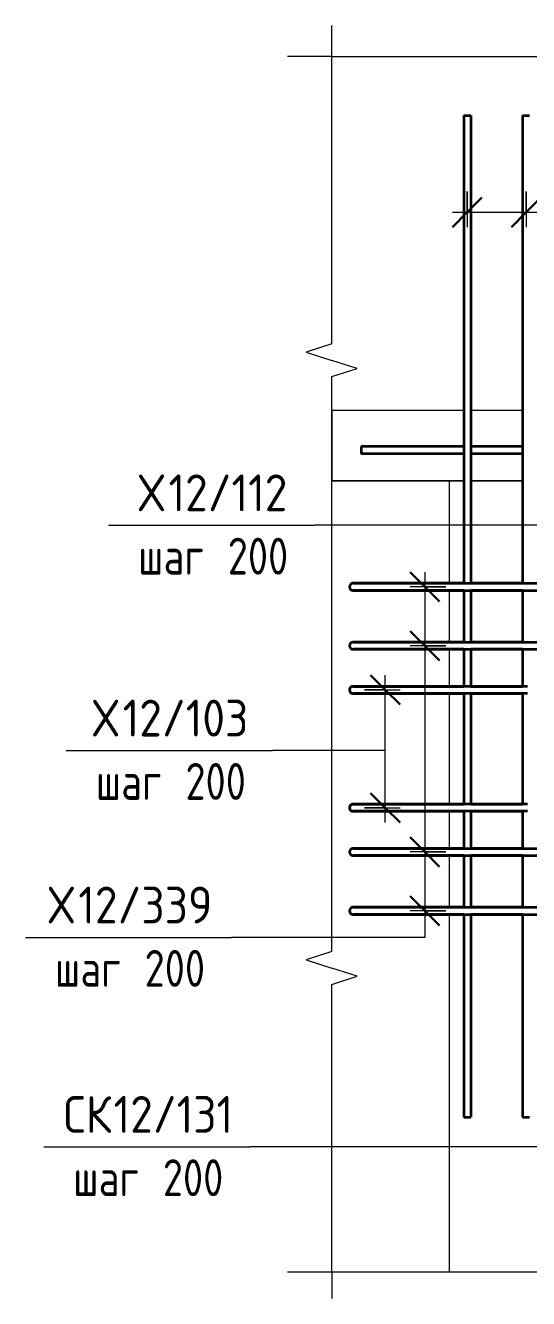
# Model space of a CAD drawing. Header units: millimetres. Extents: x 30199 to 68228, y -5153 to 33546.
# Drawn here: x 65710 to 66564, y -58 to 2103 of the extents above; entities that cross this region are included whole.
import ezdxf

# ---------------------------------------------------------------- set-up
doc = ezdxf.new("R2010")
doc.units = ezdxf.units.MM
for name, color, linetype, lineweight in [('AA_Dim', 7, 'Continuous', 9), ('AA_Dim-25', 7, 'Continuous', 9), ('AA_Oformlenie', 7, 'Continuous', 9), ('AA_Vinoska', 7, 'Continuous', 9), ('AF_Perekritie_Опалубка', 253, 'Continuous', 20), ('AF_Stena_Опалубка', 253, 'Continuous', 20), ('KR_Armatura_Tonkie', 7, 'Continuous', 20)]:
    doc.layers.add(name, color=color, linetype=linetype, lineweight=lineweight)
doc.styles.add('ISOCPEUR_1', font='isocpeur.TTF', dxfattribs={"width": 0.9, "height": 62.5})
doc.styles.add('ISOCPEUR_8', font='isocpeur.TTF', dxfattribs={"width": 0.8, "height": 62.5})
doc.dimstyles.new('10_Раскладка_арматуры_с_засечками_1', dxfattribs={"dimscale": 304.8, "dimtxt": 0.18, "dimasz": 0.164042, "dimexe": 0.082021, "dimexo": 0, "dimgap": 0, "dimtad": 1, "dimdec": 3, "dimrnd": 0.001, "dimdsep": 46, "dimtxsty": 'ISOCPEUR_8', "dimblk1": 'OBLIQUE', "dimblk2": 'OBLIQUE', "dimsah": 1, "dimcen": 0.09, "dimdle": 0.082021, "dimazin": 0, "dimtfac": 1, "dimtdec": 4, "dimtix": 1, "dimtmove": 0, "dimatfit": 3, "dimfxl": 1, "dimtvp": 1, "dimtolj": 1, "dimtzin": 0, "dimlwd": 18, "dimlwe": 18, "dimarcsym": 2})

# ---------------------------------------------------------------- blocks, each defined once
blk = doc.blocks.new('011_Прямоугольник обрыва _ЭлУзла_ - 011_Прямоугольник обрыва _ЭлУзла_-4149811-Схема обрамления отверстия в стене')
at = {"layer": 'AA_Oformlenie'}
for p, q in [((-32785.1, 1562.7), (-32785.1, 2050.2)), ((-32785.1, 2050.2), (-32412.6, 2050.2)), ((-32356.9, 2050.2), (-31612.6, 2050.2)), ((-31556.9, 2050.2), (-31185.1, 2050.2)), ((-31185.1, 2050.2), (-31185.1, 1562.7)), ((-32785.1, 530.9), (-32785.1, 1506.9)), ((-31185.1, 1506.9), (-31185.1, 530.9)), ((-32785.1, -13.1), (-32785.1, 475.2)), ((-31185.1, 475.2), (-31185.1, -13.1)), ((-32412.6, -13.1), (-32785.1, -13.1)), ((-31612.6, -13.1), (-32356.9, -13.1)), ((-31185.1, -13.1), (-31556.9, -13.1))]:
    blk.add_line(p, q, dxfattribs=at)
blk = doc.blocks.new('042_М_Арматуры - Диам длина поз _ Комментарий-3662934-Схема обрамления отверстия в стене')
at = {"layer": 'AA_Vinoska'}
blk.add_line((-33274, 199.5), (-32924, 199.5), dxfattribs=at)
blk = doc.blocks.new('DIMBLOCK103-Схема обрамления отверстия в стене')
at = {"layer": 'AA_Dim-25', "lineweight": 30}
for p, q in [((66387.9, 1150), (66362.9, 1175)), ((66387.9, 1150), (66412.9, 1125)), ((66387.9, 1050), (66362.9, 1075)), ((66387.9, 1050), (66412.9, 1025))]:
    blk.add_line(p, q, dxfattribs=at)
at = {"layer": 'AA_Dim-25', "lineweight": 18}
for p, q in [((66387.9, 1175), (66387.9, 1050)), ((66423.3, 1150), (66362.9, 1150)), ((66387.9, 1150), (66423.3, 1150)), ((66423.3, 1050), (66362.9, 1050)), ((66387.9, 1050), (66423.3, 1050))]:
    blk.add_line(p, q, dxfattribs=at)
blk = doc.blocks.new('_Oblique')
at = {"color": 0, "linetype": 'ByBlock', "lineweight": -2}
blk.add_line((-0.5, -0.5), (0.5, 0.5), dxfattribs=at)
blk = doc.blocks.new('DIMBLOCK104-Схема обрамления отверстия в стене')
at = {"layer": 'AA_Dim-25', "lineweight": 30}
for p, q in [((66387.9, 1050), (66362.9, 1075)), ((66387.9, 1050), (66412.9, 1025)), ((66387.9, 700), (66362.9, 725)), ((66387.9, 700), (66412.9, 675))]:
    blk.add_line(p, q, dxfattribs=at)
at = {"layer": 'AA_Dim-25', "lineweight": 18}
for p, q in [((66423.3, 1050), (66362.9, 1050)), ((66387.9, 1050), (66387.9, 700)), ((66387.9, 1050), (66423.3, 1050)), ((66423.3, 700), (66362.9, 700)), ((66387.9, 700), (66423.3, 700))]:
    blk.add_line(p, q, dxfattribs=at)
blk = doc.blocks.new('DIMBLOCK105-Схема обрамления отверстия в стене')
at = {"layer": 'AA_Dim-25', "lineweight": 30}
for p, q in [((66387.9, 700), (66362.9, 725)), ((66387.9, 700), (66412.9, 675)), ((66387.9, 600), (66362.9, 625)), ((66387.9, 600), (66412.9, 575))]:
    blk.add_line(p, q, dxfattribs=at)
at = {"layer": 'AA_Dim-25', "lineweight": 18}
for p, q in [((66423.3, 700), (66362.9, 700)), ((66387.9, 700), (66387.9, 575)), ((66387.9, 700), (66423.3, 700)), ((66423.3, 600), (66362.9, 600)), ((66387.9, 600), (66423.3, 600))]:
    blk.add_line(p, q, dxfattribs=at)
blk = doc.blocks.new('DIMBLOCK106-Схема обрамления отверстия в стене')
at = {"layer": 'AA_Dim-25', "lineweight": 18}
for p, q in [((66459.7, 1821.1), (66459.7, 1760.8)), ((66459.7, 1785.8), (66459.7, 1821.1)), ((66559.7, 1821.1), (66559.7, 1760.8)), ((66559.7, 1785.8), (66559.7, 1821.1)), ((66434.7, 1785.8), (66559.7, 1785.8))]:
    blk.add_line(p, q, dxfattribs=at)
at = {"layer": 'AA_Dim-25', "lineweight": 30}
for p, q in [((66459.7, 1785.8), (66484.7, 1810.8)), ((66559.7, 1785.8), (66584.7, 1810.8)), ((66459.7, 1785.8), (66434.7, 1760.8)), ((66559.7, 1785.8), (66534.7, 1760.8))]:
    blk.add_line(p, q, dxfattribs=at)
blk = doc.blocks.new('DIMBLOCK107-Схема обрамления отверстия в стене')
at = {"layer": 'AA_Dim-25', "lineweight": 18}
for p, q in [((66559.7, 1821.1), (66559.7, 1760.8)), ((66559.7, 1785.8), (66559.7, 1821.1)), ((67459.7, 1821.1), (67459.7, 1760.8)), ((67459.7, 1785.8), (67459.7, 1821.1)), ((66559.7, 1785.8), (67459.7, 1785.8))]:
    blk.add_line(p, q, dxfattribs=at)
at = {"layer": 'AA_Dim-25', "lineweight": 30}
for p, q in [((66559.7, 1785.8), (66584.7, 1810.8)), ((67459.7, 1785.8), (67484.7, 1810.8)), ((66559.7, 1785.8), (66534.7, 1760.8)), ((67459.7, 1785.8), (67434.7, 1760.8))]:
    blk.add_line(p, q, dxfattribs=at)
blk = doc.blocks.new('DIMBLOCK112-Схема обрамления отверстия в стене')
at = {"layer": 'AA_Dim-25', "lineweight": 30}
for p, q in [((66320.6, 975), (66295.6, 1000)), ((66320.6, 975), (66345.6, 950)), ((66320.6, 775), (66295.6, 800)), ((66320.6, 775), (66345.6, 750))]:
    blk.add_line(p, q, dxfattribs=at)
at = {"layer": 'AA_Dim-25', "lineweight": 18}
for p, q in [((66320.6, 750), (66320.6, 1000)), ((66285.2, 975), (66345.6, 975)), ((66320.6, 975), (66285.2, 975)), ((66285.2, 775), (66345.6, 775)), ((66320.6, 775), (66285.2, 775))]:
    blk.add_line(p, q, dxfattribs=at)

msp = doc.modelspace()

# ---------------------------------------------------------------- linework, layer by layer
at = {"layer": 'AA_Vinoska'}
for p, q in [((66229.7076, 2050.1675), (66229.7076, 2102.9072)), ((66229.7076, 2050.1675), (66154.7076, 2050.1675)), ((66229.7076, 1562.5127), (66186.3826, 1548.4355)), ((66186.3826, 1548.4355), (66229.7076, 1534.3583)), ((66273.0089, 1520.6083), (66229.7076, 1534.3583)), ((66229.7076, 1506.8583), (66273.0089, 1520.6083)), ((66709.7646, 1254.5309), (66200.9258, 1254.5309)), ((66320.0668, 872.1654), (66129.1094, 872.1654)), ((66387.7132, 654.545), (66387.7132, 554.8599)), ((66387.7132, 554.8599), (66059.8012, 554.8599)), ((66229.7076, 530.8943), (66186.3826, 516.8172)), ((66186.3826, 516.8172), (66229.7076, 502.74)), ((66273.0089, 488.99), (66229.7076, 502.74)), ((66229.7076, 475.24), (66273.0089, 488.99)), ((66930.353, 199.4806), (66090.7376, 199.4806)), ((66229.7076, -13.0692), (66154.7076, -13.0692)), ((66229.7076, -13.0692), (66229.7076, -58.0735))]:
    msp.add_line(p, q, dxfattribs=at)
at = {"layer": 'AF_Perekritie_Опалубка'}
for p, q in [((66229.7076, 1450), (66453.7076, 1450)), ((66229.7076, 1450), (66229.7076, 1330)), ((66465.7076, 1450), (66553.7076, 1450)), ((66453.7076, 1330), (66229.7076, 1330)), ((66553.7076, 1330), (66465.7076, 1330))]:
    msp.add_line(p, q, dxfattribs=at)
at = {"layer": 'AF_Stena_Опалубка'}
for p, q in [((66229.7076, 530.8943), (66229.7076, 1330)), ((66229.7076, 1330), (66429.7076, 1330)), ((66453.7076, 1330), (66429.7076, 1330)), ((66429.7076, 1155.9996), (66429.7076, 1330)), ((66429.7076, 1330), (66453.7076, 1330)), ((66553.7076, 1330), (66465.7076, 1330)), ((66465.7076, 1330), (66553.7076, 1330)), ((66429.7076, 1055.9996), (66429.7076, 1143.9996)), ((66429.7076, 980.9996), (66429.7076, 1043.9996)), ((66429.7076, 780.9996), (66429.7076, 968.9996)), ((66429.7076, 706), (66429.7076, 768.9996)), ((66429.7076, 606), (66429.7076, 694)), ((66429.7076, -13.0692), (66429.7076, 594)), ((66229.7076, -13.0692), (66229.7076, 475.24))]:
    msp.add_line(p, q, dxfattribs=at)
at = {"layer": 'KR_Armatura_Tonkie', "lineweight": 35}
for p, q in [((66453.7076, 1950), (66453.7076, 1155.9996)), ((66453.7076, 1950), (66465.7076, 1950)), ((66453.7076, 1950), (66453.7076, 1388)), ((66453.7076, 1950), (66465.7076, 1950)), ((66465.7076, 1950), (66465.7076, 1155.9996)), ((66465.7076, 1950), (66465.7076, 1388)), ((66553.7076, 1950), (66553.7076, 1155.9996)), ((66553.7076, 1950), (66565.7076, 1950)), ((66553.7076, 1950), (66553.7076, 1388)), ((66553.7076, 1950), (66565.7076, 1950)), ((66453.7076, 1388), (66279.7076, 1388)), ((66279.7076, 1388), (66279.7076, 1376)), ((66553.7076, 1388), (66465.7076, 1388)), ((66453.7076, 1376), (66279.7076, 1376)), ((66453.7076, 1376), (66453.7076, 1155.9996)), ((66465.7076, 1376), (66465.7076, 1155.9996)), ((66553.7076, 1376), (66465.7076, 1376)), ((66553.7076, 1376), (66553.7076, 1155.9996)), ((66301.7076, 1155.9996), (66265.7076, 1155.9996)), ((66265.7076, 1155.9996), (66301.7076, 1155.9996)), ((66453.7076, 1155.9996), (66301.7076, 1155.9996)), ((66301.7076, 1155.9996), (66703.7076, 1155.9996)), ((66553.7076, 1155.9996), (66465.7076, 1155.9996)), ((66301.7076, 1143.9996), (66265.7076, 1143.9996)), ((66265.7076, 1143.9996), (66301.7076, 1143.9996)), ((66453.7076, 1143.9996), (66301.7076, 1143.9996)), ((66301.7076, 1143.9996), (66703.7076, 1143.9996)), ((66453.7076, 1143.9996), (66453.7076, 1055.9996)), ((66453.7076, 1143.9996), (66453.7076, 1055.9996)), ((66553.7076, 1143.9996), (66465.7076, 1143.9996)), ((66465.7076, 1143.9996), (66465.7076, 1055.9996)), ((66465.7076, 1143.9996), (66465.7076, 1055.9996)), ((66553.7076, 1143.9996), (66553.7076, 1055.9996)), ((66553.7076, 1143.9996), (66553.7076, 1055.9996)), ((66276.2518, 1055.9996), (66265.7076, 1055.9996)), ((66265.7076, 1055.9996), (66301.7076, 1055.9996)), ((66276.2518, 1055.9996), (66265.7076, 1055.9996)), ((66265.7076, 1055.9996), (66301.7076, 1055.9996)), ((66276.2518, 1043.9996), (66265.7076, 1043.9996)), ((66265.7076, 1043.9996), (66301.7076, 1043.9996)), ((66276.2518, 1043.9996), (66265.7076, 1043.9996)), ((66265.7076, 1043.9996), (66301.7076, 1043.9996)), ((66301.7076, 1055.9996), (66276.4583, 1055.9996)), ((66301.7076, 1055.9996), (66276.4583, 1055.9996)), ((66301.7076, 1043.9996), (66276.4583, 1043.9996)), ((66301.7076, 1043.9996), (66276.4583, 1043.9996)), ((66453.7076, 1055.9996), (66301.7076, 1055.9996)), ((66301.7076, 1055.9996), (66703.7076, 1055.9996)), ((66453.7076, 1055.9996), (66301.7076, 1055.9996)), ((66301.7076, 1055.9996), (66703.7076, 1055.9996)), ((66453.7076, 1043.9996), (66301.7076, 1043.9996)), ((66301.7076, 1043.9996), (66703.7076, 1043.9996)), ((66453.7076, 1043.9996), (66301.7076, 1043.9996)), ((66301.7076, 1043.9996), (66703.7076, 1043.9996)), ((66453.7076, 1043.9996), (66453.7076, 980.9996)), ((66453.7076, 1043.9996), (66453.7076, 980.9996)), ((66553.7076, 1055.9996), (66465.7076, 1055.9996)), ((66553.7076, 1055.9996), (66465.7076, 1055.9996)), ((66553.7076, 1043.9996), (66465.7076, 1043.9996)), ((66553.7076, 1043.9996), (66465.7076, 1043.9996)), ((66465.7076, 1043.9996), (66465.7076, 980.9996)), ((66465.7076, 1043.9996), (66465.7076, 980.9996)), ((66553.7076, 1043.9996), (66553.7076, 980.9996)), ((66553.7076, 1043.9996), (66553.7076, 980.9996)), ((66308.7309, 980.9996), (66265.7076, 980.9996)), ((66265.7076, 980.9996), (66276.2518, 980.9996)), ((66276.2518, 980.9996), (66276.2518, 980.9996)), ((66301.7076, 980.9996), (66276.2518, 980.9996)), ((66276.4583, 980.9996), (66301.7076, 980.9996)), ((66276.4819, 980.9996), (66313.4173, 980.9996)), ((66301.7076, 980.9996), (66453.7076, 980.9996)), ((66536.8881, 980.9996), (66301.7076, 980.9996)), ((66327.1635, 980.9996), (66308.8802, 980.9996)), ((66364.329, 980.9996), (66327.1635, 980.9996)), ((66465.7076, 980.9996), (66536.8881, 980.9996)), ((66536.8881, 980.9996), (66553.7672, 980.9996)), ((66561.888, 980.9996), (66536.8881, 980.9996)), ((66308.7309, 968.9996), (66265.7076, 968.9996)), ((66265.7076, 968.9996), (66276.2518, 968.9996)), ((66301.7076, 968.9996), (66265.7076, 968.9996)), ((66265.7076, 968.9996), (66276.2518, 968.9996)), ((66276.4583, 968.9996), (66301.7076, 968.9996)), ((66276.4819, 968.9996), (66313.4173, 968.9996)), ((66301.7076, 968.9996), (66453.7076, 968.9996)), ((66536.8881, 968.9996), (66301.7076, 968.9996)), ((66327.1635, 968.9996), (66308.8802, 968.9996)), ((66364.329, 968.9996), (66327.1635, 968.9996)), ((66453.7076, 968.9996), (66453.7076, 780.9996)), ((66453.7076, 968.9996), (66453.7076, 780.9996)), ((66465.7076, 968.9996), (66536.8881, 968.9996)), ((66465.7076, 968.9996), (66465.7076, 780.9996)), ((66465.7076, 968.9996), (66465.7076, 780.9996)), ((66536.8881, 968.9996), (66553.7672, 968.9996)), ((66561.888, 968.9996), (66536.8881, 968.9996)), ((66553.7076, 968.9996), (66553.7076, 780.9996)), ((66553.7076, 968.9996), (66553.7076, 780.9996)), ((66308.7309, 780.9996), (66265.7076, 780.9996)), ((66265.7076, 780.9996), (66276.2518, 780.9996)), ((66276.2518, 780.9996), (66276.2518, 780.9996)), ((66301.7076, 780.9996), (66276.2518, 780.9996)), ((66276.4583, 780.9996), (66301.7076, 780.9996)), ((66276.4819, 780.9996), (66313.4173, 780.9996)), ((66301.7076, 780.9996), (66453.7076, 780.9996)), ((66536.8881, 780.9996), (66301.7076, 780.9996)), ((66327.1635, 780.9996), (66308.8802, 780.9996)), ((66364.329, 780.9996), (66327.1635, 780.9996)), ((66465.7076, 780.9996), (66536.8881, 780.9996)), ((66536.8881, 780.9996), (66553.7672, 780.9996)), ((66561.888, 780.9996), (66536.8881, 780.9996)), ((66308.7309, 768.9996), (66265.7076, 768.9996)), ((66265.7076, 768.9996), (66276.2518, 768.9996)), ((66301.7076, 768.9996), (66265.7076, 768.9996)), ((66265.7076, 768.9996), (66276.2518, 768.9996)), ((66276.4583, 768.9996), (66301.7076, 768.9996)), ((66276.4819, 768.9996), (66313.4173, 768.9996)), ((66301.7076, 768.9996), (66453.7076, 768.9996)), ((66536.8881, 768.9996), (66301.7076, 768.9996)), ((66327.1635, 768.9996), (66308.8802, 768.9996)), ((66364.329, 768.9996), (66327.1635, 768.9996)), ((66453.7076, 768.9996), (66453.7076, 706)), ((66453.7076, 768.9996), (66453.7076, 706)), ((66465.7076, 768.9996), (66536.8881, 768.9996)), ((66465.7076, 768.9996), (66465.7076, 706)), ((66465.7076, 768.9996), (66465.7076, 706)), ((66536.8881, 768.9996), (66553.7672, 768.9996)), ((66561.888, 768.9996), (66536.8881, 768.9996)), ((66553.7076, 768.9996), (66553.7076, 706)), ((66553.7076, 768.9996), (66553.7076, 706)), ((66301.7076, 706), (66265.7076, 706)), ((66265.7076, 706), (66301.7076, 706)), ((66301.7076, 694), (66265.7076, 694)), ((66265.7076, 694), (66301.7076, 694)), ((66453.7076, 706), (66301.7076, 706)), ((66301.7076, 706), (67717.7076, 706)), ((66453.7076, 694), (66301.7076, 694)), ((66301.7076, 694), (67717.7076, 694)), ((66453.7076, 694), (66453.7076, 606)), ((66453.7076, 694), (66453.7076, 606)), ((66553.7076, 706), (66465.7076, 706)), ((66553.7076, 694), (66465.7076, 694)), ((66465.7076, 694), (66465.7076, 606)), ((66465.7076, 694), (66465.7076, 606)), ((66553.7076, 694), (66553.7076, 606)), ((66553.7076, 694), (66553.7076, 606)), ((66301.7076, 606), (66265.7076, 606)), ((66265.7076, 606), (66301.7076, 606)), ((66453.7076, 606), (66301.7076, 606)), ((66301.7076, 606), (67717.7076, 606)), ((66553.7076, 606), (66465.7076, 606)), ((66301.7076, 594), (66265.7076, 594)), ((66265.7076, 594), (66301.7076, 594)), ((66453.7076, 594), (66301.7076, 594)), ((66301.7076, 594), (67717.7076, 594)), ((66453.7076, 594), (66453.7076, 250)), ((66453.7076, 594), (66453.7076, 250)), ((66553.7076, 594), (66465.7076, 594)), ((66465.7076, 594), (66465.7076, 250)), ((66465.7076, 594), (66465.7076, 250)), ((66553.7076, 594), (66553.7076, 250)), ((66553.7076, 594), (66553.7076, 250)), ((66453.7076, 250), (66465.7076, 250)), ((66453.7076, 250), (66465.7076, 250)), ((66553.7076, 250), (66565.7076, 250)), ((66553.7076, 250), (66565.7076, 250))]:
    msp.add_line(p, q, dxfattribs=at)
for centre, start, end in [((66265.7076, 1149.9996), 90, 270), ((66265.7076, 1149.9996), 90, 270), ((66265.7076, 1049.9996), 90, 270), ((66265.7076, 1049.9996), 90, 270), ((66265.7076, 1049.9996), 90, 270), ((66265.7076, 1049.9996), 90, 270), ((66265.7076, 974.9996), 90, 270), ((66265.7076, 974.9996), 90, 270), ((66265.7076, 974.9996), 120, 210), ((66265.7076, 974.9996), 90, 119.6391937), ((66265.7076, 974.9996), 212.785526, 270), ((66265.7076, 774.9996), 90, 270), ((66265.7076, 774.9996), 90, 270), ((66265.7076, 774.9996), 90, 153.9531489), ((66265.7076, 774.9996), 155.641869, 255), ((66265.7076, 774.9996), 256.9916524, 270), ((66265.7076, 700), 90, 270), ((66265.7076, 700), 90, 270), ((66265.7076, 600), 90, 270), ((66265.7076, 600), 90, 270)]:
    msp.add_arc(centre, 6, start, end, dxfattribs=at)

# ---------------------------------------------------------------- block references
at = {"layer": 'AA_Oformlenie'}
msp.add_blockref('011_Прямоугольник обрыва _ЭлУзла_ - 011_Прямоугольник обрыва _ЭлУзла_-4149811-Схема обрамления отверстия в стене', (99014.7693, 0), dxfattribs=at)
at = {"layer": 'AA_Vinoska'}
for p in [(99124.9574, 1055.0504), (99053.141, 672.6849), (98983.8328, 355.3793), (99014.7693, 0)]:
    msp.add_blockref('042_М_Арматуры - Диам длина поз _ Комментарий-3662934-Схема обрамления отверстия в стене', p, dxfattribs=at)

# ---------------------------------------------------------------- texts
at = {"layer": 'AA_Vinoska', "char_height": 62.5, "attachment_point": 1}
for s, insert, width, style in [('\\fISOCPEUR|b0|i0|c204|p34|;\\W.9;Х', (65901.9668, 1340.7872), 61.329094, 'ISOCPEUR_1'), ('12/112', (65952.5683, 1340.7872), 248.923969, 'ISOCPEUR_1'), (' 200', (66021.3522, 1233.3109), 166.751, 'ISOCPEUR_8'), ('шаг', (65900.9668, 1233.3109), 145.907125, 'ISOCPEUR_8'), ('\\fISOCPEUR|b0|i0|c204|p34|;\\W.9;Х', (65824.1879, 958.4217), 61.329094, 'ISOCPEUR_1'), ('12/103', (65874.7894, 958.4217), 263.354344, 'ISOCPEUR_1'), (' 200', (65949.5358, 850.9453), 166.751, 'ISOCPEUR_8'), ('шаг', (65829.1504, 850.9453), 145.907125, 'ISOCPEUR_8'), ('\\fISOCPEUR|b0|i0|c204|p34|;\\W.9;Х', (65748.9172, 641.1161), 61.329094, 'ISOCPEUR_1'), ('12/339', (65799.5187, 641.1161), 277.784719, 'ISOCPEUR_1'), (' 200', (65880.2276, 533.6398), 166.751, 'ISOCPEUR_8'), ('шаг', (65759.8422, 533.6398), 145.907125, 'ISOCPEUR_8'), ('СК', (65774.5661, 285.7368), 102.816422, 'ISOCPEUR_1'), ('12/131', (65859.3981, 285.7368), 248.923969, 'ISOCPEUR_1'), (' 200', (65911.164, 178.2605), 166.751, 'ISOCPEUR_8'), ('шаг', (65790.7786, 178.2605), 145.907125, 'ISOCPEUR_8')]:
    msp.add_mtext(s, dxfattribs=dict(at, insert=insert, width=width, style=style))

# ---------------------------------------------------------------- dimensions: what is measured, and where the dimension line sits
at = {"layer": 'AA_Dim', "lineweight": 18}
for base, p1, p2, override, picture, middle in [((66559.7076, 1785.7746), (66459.7076, 1821.13), (66559.7076, 1821.13), {"dimpost": '<>', "dimfxl": 100}, 'DIMBLOCK106-Схема обрамления отверстия в стене', (66509.7076, 1817.0246)), ((67459.7076, 1785.7746), (66559.7076, 1821.13), (67459.7076, 1821.13), {"dimpost": '<>', "dimfxl": 900}, 'DIMBLOCK107-Схема обрамления отверстия в стене', (67009.7076, 1817.0246))]:
    dim = msp.add_linear_dim(base=base, p1=p1, p2=p2, dimstyle='10_Раскладка_арматуры_с_засечками_1', override=override, dxfattribs=at)
    dim.commit()
    dim.dimension.update_dxf_attribs({"geometry": picture, "text_midpoint": middle})
for base, p1, p2, override, picture, middle in [((66387.9131, 1049.9996), (66423.2684, 1149.9996), (66423.2684, 1049.9996), {"dimpost": '<>', "dimfxl": 100}, 'DIMBLOCK103-Схема обрамления отверстия в стене', (66356.6631, 1099.9996)), ((66387.9131, 700), (66423.2684, 1049.9996), (66423.2684, 700), {"dimpost": '<>', "dimfxl": 349.99961}, 'DIMBLOCK104-Схема обрамления отверстия в стене', (66356.6631, 874.9998)), ((66320.5764, 974.9996), (66285.221, 774.9996), (66285.221, 974.9996), {"dimpost": '<>', "dimfxl": 200}, 'DIMBLOCK112-Схема обрамления отверстия в стене', (66289.3264, 874.9996)), ((66387.9131, 600), (66423.2684, 700), (66423.2684, 600), {"dimpost": '<>', "dimfxl": 100}, 'DIMBLOCK105-Схема обрамления отверстия в стене', (66356.6631, 650))]:
    dim = msp.add_linear_dim(base=base, p1=p1, p2=p2, angle=90, dimstyle='10_Раскладка_арматуры_с_засечками_1', override=override, dxfattribs=at)
    dim.commit()
    dim.dimension.update_dxf_attribs({"geometry": picture, "text_midpoint": middle})

doc.saveas('drawing.dxf')
